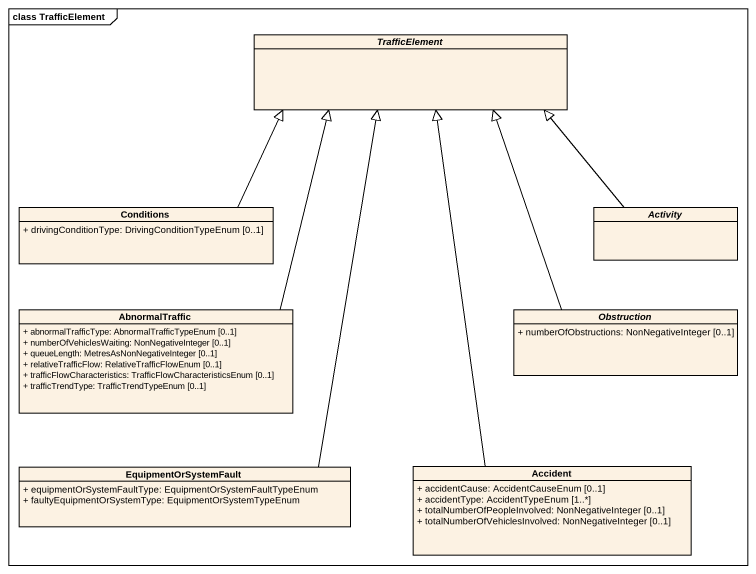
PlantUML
@startuml
mainframe class TrafficElement
hide circle
hide empty members
skinparam classAttributeIconSize 0
abstract class TrafficElement
class Conditions {
  + drivingConditionType: DrivingConditionTypeEnum [0..1]
}
abstract class Activity
class AbnormalTraffic {
  + abnormalTrafficType: AbnormalTrafficTypeEnum [0..1]
  + numberOfVehiclesWaiting: NonNegativeInteger [0..1]
  + queueLength: MetresAsNonNegativeInteger [0..1]
  + relativeTrafficFlow: RelativeTrafficFlowEnum [0..1]
  + trafficFlowCharacteristics: TrafficFlowCharacteristicsEnum [0..1]
  + trafficTrendType: TrafficTrendTypeEnum [0..1]
}
abstract class Obstruction {
  + numberOfObstructions: NonNegativeInteger [0..1]
}
class EquipmentOrSystemFault {
  + equipmentOrSystemFaultType: EquipmentOrSystemFaultTypeEnum
  + faultyEquipmentOrSystemType: EquipmentOrSystemTypeEnum
}
class Accident {
  + accidentCause: AccidentCauseEnum [0..1]
  + accidentType: AccidentTypeEnum [1..*]
  + totalNumberOfPeopleInvolved: NonNegativeInteger [0..1]
  + totalNumberOfVehiclesInvolved: NonNegativeInteger [0..1]
}
Conditions -up-|> TrafficElement
Activity -up-|> TrafficElement
AbnormalTraffic -up-|> TrafficElement
Obstruction -up-|> TrafficElement
EquipmentOrSystemFault -up-|> TrafficElement
Accident -up-|> TrafficElement
@enduml
